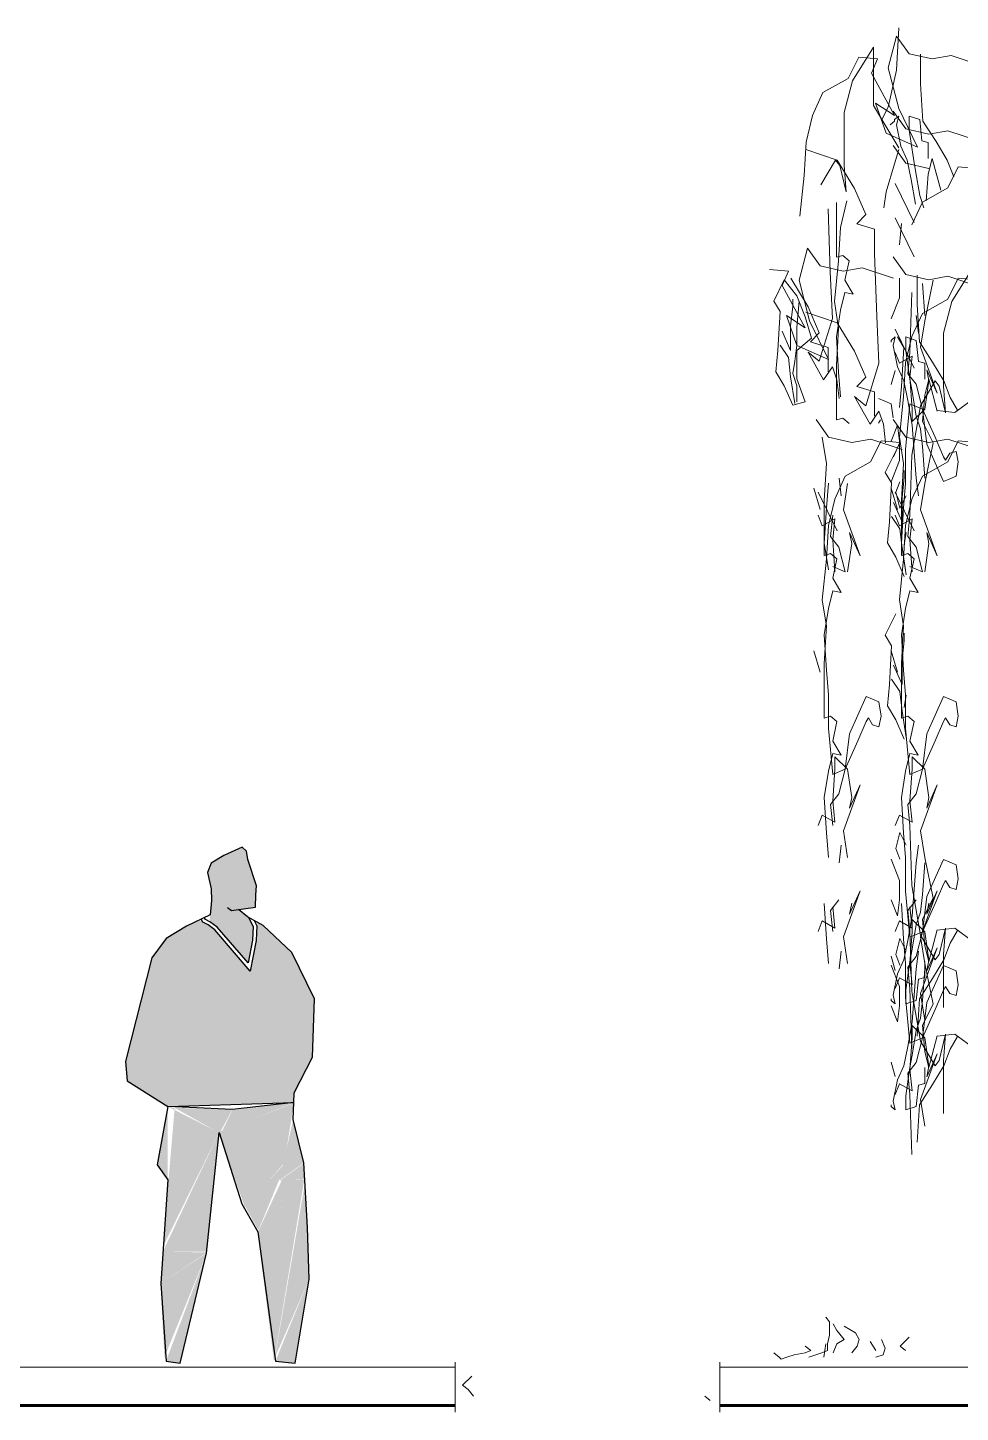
# Model space of a CAD drawing. Header units: millimetres. Extents: x -13324 to 13450, y -2140 to 8293.
# Drawn here: x -8669 to -8328, y 5584 to 6092 of the extents above; entities that cross this region are included whole.
import ezdxf

# ---------------------------------------------------------------- set-up
doc = ezdxf.new("R2010")
doc.units = ezdxf.units.MM
doc.header["$MEASUREMENT"] = 0
doc.layers.get('0').update_dxf_attribs({"lineweight": 5})
doc.layers.add('AS_3_6_018', color=92, linetype='Continuous', lineweight=9)
doc.layers.add('Widok', color=7, linetype='Continuous', lineweight=9)
doc.layers.add('PEOPLE', color=7, linetype='Continuous')
doc.layers.add('X3', color=73, linetype='Continuous')

# ---------------------------------------------------------------- blocks, each defined once
blk = doc.blocks.new('AZPES5')
for points in [[(0.79, 63.94), (1.33, 63.54), (4.66, 64), (4.7, 65.7), (4.82, 66.96), (3.6, 70.64), (3.4, 71.78), (2.8, 72.31), (0.28, 71.16), (-1.49, 70.09), (-1.98, 68.83), (-1.49, 66.53), (-1.47, 64.92), (-1.63, 62.95), (-4.92, 61.38), (-7.76, 59.67), (-9.73, 56.97), (-13.41, 42.59), (-13.14, 39.9), (-7.52, 36.32)], [(9.99, 36.86), (10.05, 38.24), (12.59, 43.18), (12.84, 51.26), (9.72, 57.7), (5.74, 61.44), (3.53, 62.65), (2.32, 63.69)], [(4.48, 62.13), (4.85, 61.42), (4.76, 59.38), (3.94, 55.13), (-0.98, 60.84), (-1.93, 61.54), (-2.63, 61.91), (-2.85, 62.26)], [(3.68, 62.57), (4.34, 61.31), (4.26, 59.44), (3.64, 56.25), (-0.64, 61.21), (-1.66, 61.96), (-2.28, 62.29), (-2.42, 62.53)], [(-7.52, 36.32), (-8.97, 28.2), (-7.52, 26.14), (-8.49, 11.75), (-7.76, 0.98), (-5.8, 0.68), (-2.12, 15.96), (-0.4, 32.7), (2.78, 22.82), (4.98, 18.94), (7.43, 0.98), (10.15, 0.68), (12.11, 12.34), (11.87, 19.53), (11.36, 28.5), (9.9, 34.51), (9.99, 36.86), (1.45, 35.91), (-7.52, 36.32)]]:
    blk.add_lwpolyline(points)
for points in [[(-0.1, 32.85), (8.67, 28.46), (9.99, 36.8)], [(9.99, 36.86), (1.44, 35.81), (0.01, 32.85)], [(-7.52, 36.32), (-8.97, 28.2), (-7.52, 26.14)], [(-0.4, 32.7), (-8.2, 16.83), (-7.52, 36.32), (-6.56, 36.13)], [(-6.56, 36.13), (1.45, 35.91), (-0.31, 32.62)], [(-8.2, 16.17), (-2.18, 16.17), (-0.4, 32.7), (-0.31, 32.62)], [(-0.58, 33.18), (8.81, 28.63), (3.18, 22.36)], [(9.9, 34.51), (7.98, 26.06), (11.36, 28.5)], [(5.06, 19.13), (9, 28.68), (3.19, 22.54)], [(11.35, 28.42), (8.03, 26.01), (11.5, 26.21)], [(7.25, 0.81), (4.95, 18.8), (8.35, 26.16)], [(7.25, 1.03), (8.35, 26.05), (11.42, 26.05), (11.42, 26.16)], [(7.36, 1.47), (11.52, 25.61), (12.11, 12.34)], [(-8.53, 11.79), (-2.07, 16.06), (-8.2, 16.17)], [(-2.12, 15.96), (-7.99, 1.48), (-8.53, 11.79)], [(-7.76, 0.98), (-5.8, 0.68), (-2.12, 15.96)], [(7.43, 0.98), (10.15, 0.68), (12.11, 12.34)]]:
    blk.add_solid(points)

msp = doc.modelspace()

# ---------------------------------------------------------------- hatches: boundary and pattern name
at = {"layer": 'X3'}
h = msp.add_hatch(color=2, dxfattribs=at)
h.dxf.hatch_style = 1
h.paths.add_polyline_path([(-8585.533, 5777.229), (-8588.758, 5786.954), (-8589.295, 5789.973), (-8590.857, 5791.361), (-8597.531, 5788.326), (-8602.185, 5785.492), (-8603.495, 5782.171), (-8602.185, 5776.093), (-8602.146, 5771.854), (-8602.777, 5764.15), (-8599.945, 5762.057), (-8588.656, 5748.965), (-8587.024, 5757.375), (-8586.811, 5762.317), (-8588.427, 5765.433), (-8592.112, 5768.578), (-8585.959, 5769.426), (-8585.85, 5773.9)])
h = msp.add_hatch(color=5, dxfattribs=at)
h.dxf.hatch_style = 1
h.paths.add_polyline_path([(-8587.873, 5746.019), (-8600.856, 5761.075), (-8603.354, 5762.922), (-8606.687, 5764.691), (-8611.25, 5762.516), (-8618.76, 5757.982), (-8623.942, 5750.873), (-8633.669, 5712.899), (-8632.959, 5705.789), (-8618.121, 5696.339), (-8571.877, 5697.787), (-8571.739, 5701.423), (-8565.014, 5714.459), (-8564.375, 5735.787), (-8572.594, 5752.804), (-8583.119, 5762.663), (-8585.409, 5763.926), (-8585.699, 5757.219)])

# ---------------------------------------------------------------- linework, layer by layer
at = {"layer": 'AS_3_6_018'}
for p, q in [((-8350.154, 6091.822), (-8350.925, 6076.282)), ((-8350.925, 6088.766), (-8354.008, 6077.111)), ((-8346.3, 6082.291), (-8350.925, 6088.766)), ((-8364.8, 6080.996), (-8368.654, 6073.226)), ((-8359.404, 6084.699), (-8367.112, 6072.397)), ((-8357.863, 6080.348), (-8364.8, 6080.996)), ((-8359.404, 6063.332), (-8359.404, 6084.699)), ((-8337.821, 6080.348), (-8346.3, 6082.291)), ((-8342.132, 6082.109), (-8342.132, 6071.212)), ((-8330.884, 6081.643), (-8337.821, 6080.348)), ((-8319.322, 6077.759), (-8330.884, 6081.643)), ((-8360.175, 6075.169), (-8357.863, 6080.348)), ((-8354.008, 6077.111), (-8350.154, 6062.219)), ((-8350.925, 6076.282), (-8354.008, 6062.685)), ((-8368.654, 6073.226), (-8377.904, 6068.046)), ((-8367.112, 6072.397), (-8370.196, 6060.742)), ((-8351.696, 6059.629), (-8360.175, 6075.169)), ((-8342.132, 6071.212), (-8341.322, 6057.591)), ((-8381.758, 6059.629), (-8377.904, 6068.046)), ((-8370.196, 6060.742), (-8370.196, 6041.318)), ((-8356.321, 6058.152), (-8359.404, 6063.332)), ((-8358.633, 6064.161), (-8351.696, 6059.629)), ((-8354.779, 6053.154), (-8358.633, 6064.161)), ((-8354.008, 6062.685), (-8356.321, 6058.152)), ((-8347.553, 6054.719), (-8352.178, 6061.194)), ((-8350.154, 6062.219), (-8343.217, 6047.974)), ((-8384.07, 6049.917), (-8381.758, 6059.629)), ((-8350.154, 6047.793), (-8356.321, 6058.152)), ((-8351.696, 6057.505), (-8353.238, 6056.21)), ((-8350.154, 6059.447), (-8351.696, 6058.152)), ((-8351.696, 6058.152), (-8351.696, 6057.505)), ((-8350.925, 6056.21), (-8350.154, 6059.447)), ((-8349.384, 6048.44), (-8350.925, 6056.21)), ((-8342.446, 6058.152), (-8346.3, 6059.447)), ((-8346.3, 6059.447), (-8346.3, 6054.268)), ((-8341.676, 6050.383), (-8342.446, 6058.152)), ((-8341.322, 6057.591), (-8336.457, 6050.1)), ((-8343.217, 6047.974), (-8354.779, 6053.154)), ((-8339.074, 6052.777), (-8347.553, 6054.719)), ((-8346.3, 6054.268), (-8344.759, 6043.908)), ((-8339.363, 6049.735), (-8341.676, 6050.383)), ((-8332.137, 6054.072), (-8339.074, 6052.777)), ((-8320.575, 6050.187), (-8332.137, 6054.072)), ((-8384.841, 6037.615), (-8384.07, 6049.917)), ((-8372.687, 6043.313), (-8384.249, 6047.198)), ((-8347.553, 6042.16), (-8352.178, 6048.635)), ((-8350.154, 6047.145), (-8351.696, 6041.965)), ((-8347.071, 6043.26), (-8349.384, 6048.44)), ((-8339.363, 6043.908), (-8339.363, 6049.735)), ((-8336.457, 6050.1), (-8332.403, 6043.289)), ((-8373.279, 6043.26), (-8378.674, 6034.196)), ((-8371.737, 6041.318), (-8373.279, 6043.26)), ((-8366.309, 6032.92), (-8372.687, 6043.313)), ((-8369.425, 6031.606), (-8371.737, 6041.318)), ((-8370.196, 6041.318), (-8369.425, 6031.606)), ((-8351.696, 6041.965), (-8354.779, 6031.606)), ((-8339.074, 6040.217), (-8347.553, 6042.16)), ((-8345.53, 6036.138), (-8347.071, 6043.26)), ((-8344.759, 6043.908), (-8343.988, 6039.375)), ((-8339.363, 6038.081), (-8337.821, 6043.908)), ((-8337.821, 6043.908), (-8334.738, 6032.253)), ((-8332.403, 6043.289), (-8329.971, 6037.16)), ((-8328.334, 6040.865), (-8332.188, 6033.095)), ((-8321.396, 6040.217), (-8328.334, 6040.865)), ((-8386.383, 6022.722), (-8384.841, 6037.615)), ((-8343.988, 6027.073), (-8345.53, 6036.138)), ((-8343.988, 6039.375), (-8342.446, 6030.311)), ((-8340.134, 6028.368), (-8339.363, 6038.081)), ((-8362.255, 6023.385), (-8366.309, 6032.92)), ((-8354.779, 6031.606), (-8355.55, 6025.778)), ((-8351.407, 6034.647), (-8344.47, 6020.403)), ((-8342.446, 6030.311), (-8340.905, 6025.778)), ((-8332.188, 6033.095), (-8341.437, 6027.915)), ((-8375.241, 6002.22), (-8376.052, 6025.376)), ((-8372.968, 6007.692), (-8372.968, 6027.764)), ((-8371.427, 6018.611), (-8369.114, 6028.323)), ((-8345.291, 6019.498), (-8341.437, 6027.915)), ((-8365.498, 6019.98), (-8362.255, 6023.385)), ((-8359.012, 6017.936), (-8365.498, 6019.98)), ((-8351.407, 6022.088), (-8344.47, 6007.843)), ((-8349.844, 6012.225), (-8349.073, 6019.994)), ((-8372.197, 6006.309), (-8371.427, 6018.611)), ((-8359.012, 6009.083), (-8359.012, 6017.936)), ((-8383.611, 6010.957), (-8386.694, 5999.302)), ((-8378.986, 6004.482), (-8383.611, 6010.957)), ((-8373.739, 5991.417), (-8372.197, 6006.309)), ((-8370.656, 6008.34), (-8372.968, 6007.692)), ((-8368.343, 6006.397), (-8370.656, 6008.34)), ((-8369.885, 5999.275), (-8368.343, 6006.397)), ((-8358.201, 5985.927), (-8359.012, 6009.083)), ((-8347.553, 6001.342), (-8352.178, 6007.817)), ((-8390.548, 6002.539), (-8397.485, 6003.187)), ((-8392.86, 5997.36), (-8390.548, 6002.539)), ((-8383.349, 5989.556), (-8389.727, 5999.95)), ((-8370.507, 6002.539), (-8378.986, 6004.482)), ((-8374.43, 5985.194), (-8375.241, 6002.22)), ((-8363.57, 6003.834), (-8370.507, 6002.539)), ((-8352.007, 5999.95), (-8363.57, 6003.834)), ((-8349.866, 5999.954), (-8349.866, 5992.832)), ((-8339.074, 5999.4), (-8347.553, 6001.342)), ((-8343.385, 6001.161), (-8343.385, 5990.264)), ((-8332.137, 6000.695), (-8339.074, 5999.4)), ((-8328.334, 6000.047), (-8332.188, 5992.277)), ((-8320.575, 5996.81), (-8332.137, 6000.695)), ((-8322.938, 6003.751), (-8330.646, 5991.448)), ((-8321.396, 5999.4), (-8328.334, 6000.047)), ((-8395.944, 5991.621), (-8392.09, 5999.39)), ((-8384.382, 5981.82), (-8392.86, 5997.36)), ((-8392.09, 5999.39), (-8387.465, 5993.563)), ((-8386.694, 5999.302), (-8382.84, 5984.41)), ((-8371.427, 5988.268), (-8369.885, 5994.742)), ((-8366.802, 5994.095), (-8369.885, 5999.275)), ((-8369.885, 5994.742), (-8366.802, 5994.095)), ((-8345.291, 5994.774), (-8346.062, 5972.76)), ((-8341.387, 5998.012), (-8340.616, 5986.357)), ((-8340.616, 5984.414), (-8337.533, 5999.307)), ((-8393.631, 5987.736), (-8395.944, 5991.621)), ((-8389.777, 5982.556), (-8389.006, 5989.678)), ((-8389.006, 5989.678), (-8389.006, 5992.268)), ((-8387.465, 5993.563), (-8384.382, 5985.793)), ((-8386.694, 5991.621), (-8387.465, 5981.908)), ((-8379.295, 5980.021), (-8383.349, 5989.556)), ((-8372.197, 5981.704), (-8373.739, 5991.417)), ((-8349.866, 5992.832), (-8352.949, 5985.062)), ((-8343.385, 5990.264), (-8342.574, 5976.643)), ((-8332.188, 5992.277), (-8341.437, 5987.098)), ((-8330.646, 5991.448), (-8333.729, 5979.794)), ((-8394.402, 5973.491), (-8393.631, 5987.736)), ((-8387.465, 5975.345), (-8391.319, 5986.352)), ((-8391.319, 5986.352), (-8384.382, 5981.82)), ((-8384.382, 5985.793), (-8382.069, 5978.024)), ((-8372.687, 5983.656), (-8384.249, 5987.541)), ((-8382.84, 5984.41), (-8375.903, 5970.165)), ((-8379.295, 5969.529), (-8374.43, 5985.194)), ((-8372.968, 5978.555), (-8371.427, 5988.268)), ((-8357.391, 5968.9), (-8358.201, 5985.927)), ((-8345.291, 5978.68), (-8341.437, 5987.098)), ((-8342.928, 5979.882), (-8343.699, 5986.357)), ((-8342.158, 5974.702), (-8340.616, 5984.414)), ((-8392.86, 5980.613), (-8389.777, 5973.491)), ((-8389.777, 5973.491), (-8389.777, 5982.556)), ((-8387.465, 5981.908), (-8387.465, 5975.434)), ((-8382.538, 5976.616), (-8379.295, 5980.021)), ((-8372.968, 5968.107), (-8372.197, 5981.704)), ((-8366.309, 5973.263), (-8372.687, 5983.656)), ((-8351.407, 5981.27), (-8344.47, 5967.026)), ((-8333.729, 5979.794), (-8333.729, 5960.369)), ((-8390.548, 5970.901), (-8393.631, 5975.434)), ((-8387.465, 5975.434), (-8388.236, 5969.606)), ((-8382.069, 5978.024), (-8387.465, 5973.491)), ((-8375.903, 5970.165), (-8387.465, 5975.345)), ((-8376.052, 5974.573), (-8382.538, 5976.616)), ((-8376.052, 5965.719), (-8376.052, 5974.573)), ((-8372.197, 5965.606), (-8372.968, 5978.555)), ((-8351.407, 5978.499), (-8352.949, 5977.204)), ((-8352.949, 5977.204), (-8352.949, 5976.556)), ((-8352.178, 5975.261), (-8351.407, 5978.499)), ((-8350.636, 5967.491), (-8352.178, 5975.261)), ((-8348.302, 5974.582), (-8350.615, 5978.467)), ((-8349.073, 5960.338), (-8348.302, 5974.582)), ((-8347.604, 5968.968), (-8345.291, 5978.68)), ((-8343.699, 5977.204), (-8347.553, 5978.499)), ((-8347.553, 5978.499), (-8347.553, 5973.319)), ((-8342.928, 5969.434), (-8343.699, 5977.204)), ((-8342.574, 5976.643), (-8337.71, 5969.151)), ((-8335.991, 5957.868), (-8342.158, 5974.702)), ((-8395.173, 5965.721), (-8394.402, 5973.491)), ((-8389.777, 5963.779), (-8390.548, 5970.901)), ((-8388.236, 5969.606), (-8389.006, 5965.074)), ((-8387.465, 5973.491), (-8387.465, 5963.131)), ((-8377.673, 5962.719), (-8383.349, 5972.935)), ((-8383.349, 5972.935), (-8379.295, 5969.529)), ((-8362.255, 5963.728), (-8366.309, 5973.263)), ((-8351.407, 5972.76), (-8349.866, 5968.875)), ((-8349.866, 5968.875), (-8345.241, 5971.465)), ((-8347.553, 5973.319), (-8346.012, 5962.959)), ((-8346.062, 5972.76), (-8346.833, 5964.99)), ((-8345.241, 5971.465), (-8346.012, 5963.695)), ((-8340.616, 5968.786), (-8342.928, 5969.434)), ((-8337.71, 5969.151), (-8333.656, 5962.34)), ((-8392.09, 5960.541), (-8395.173, 5965.721)), ((-8389.006, 5965.074), (-8387.465, 5960.541)), ((-8374.43, 5967.486), (-8377.673, 5962.719)), ((-8372.809, 5962.719), (-8374.43, 5967.486)), ((-8372.968, 5948.035), (-8372.968, 5968.107)), ((-8371.427, 5956.541), (-8372.197, 5965.606)), ((-8362.255, 5953.236), (-8357.391, 5968.9)), ((-8351.407, 5966.197), (-8352.949, 5961.017)), ((-8348.324, 5962.312), (-8350.636, 5967.491)), ((-8348.375, 5956.666), (-8347.604, 5968.968)), ((-8346.833, 5964.99), (-8343.75, 5961.105)), ((-8340.616, 5962.959), (-8340.616, 5968.786)), ((-8339.888, 5966.386), (-8335.991, 5957.868)), ((-8339.074, 5962.4), (-8339.888, 5966.386)), ((-8389.006, 5953.419), (-8392.09, 5960.541)), ((-8388.236, 5954.067), (-8389.777, 5963.779)), ((-8387.465, 5963.131), (-8384.382, 5954.714)), ((-8387.465, 5960.541), (-8387.465, 5954.714)), ((-8371.998, 5955.908), (-8372.809, 5962.719)), ((-8365.498, 5960.323), (-8362.255, 5963.728)), ((-8359.012, 5958.28), (-8365.498, 5960.323)), ((-8349.844, 5952.568), (-8349.073, 5960.338)), ((-8346.782, 5955.189), (-8348.324, 5962.312)), ((-8346.012, 5963.695), (-8345.241, 5952.04)), ((-8346.012, 5962.959), (-8345.241, 5958.427)), ((-8343.75, 5961.105), (-8341.437, 5952.04)), ((-8336.813, 5962.312), (-8342.208, 5953.247)), ((-8340.616, 5957.132), (-8339.074, 5962.959)), ((-8340.616, 5952.04), (-8339.074, 5962.4)), ((-8339.074, 5962.959), (-8335.991, 5951.304)), ((-8335.271, 5960.369), (-8336.813, 5962.312)), ((-8332.958, 5950.657), (-8335.271, 5960.369)), ((-8333.729, 5960.369), (-8332.958, 5950.657)), ((-8333.656, 5962.34), (-8331.223, 5956.211)), ((-8329.602, 5950.762), (-8316.629, 5960.297)), ((-8384.382, 5954.714), (-8388.996, 5953.43)), ((-8360.634, 5946.425), (-8366.309, 5956.641)), ((-8366.309, 5956.641), (-8362.255, 5953.236)), ((-8359.012, 5949.426), (-8359.012, 5958.28)), ((-8352.927, 5953.951), (-8357.552, 5955.894)), ((-8352.156, 5948.771), (-8352.927, 5953.951)), ((-8349.916, 5941.774), (-8348.375, 5956.666)), ((-8346.062, 5953.983), (-8347.604, 5937.148)), ((-8345.241, 5946.125), (-8346.782, 5955.189)), ((-8341.437, 5952.04), (-8346.062, 5953.983)), ((-8345.241, 5958.427), (-8343.699, 5949.362)), ((-8341.387, 5947.42), (-8340.616, 5957.132)), ((-8331.223, 5956.211), (-8328.561, 5951.569)), ((-8357.391, 5951.193), (-8360.634, 5946.425)), ((-8355.769, 5946.425), (-8357.391, 5951.193)), ((-8342.208, 5953.247), (-8345.291, 5935.117)), ((-8345.241, 5952.04), (-8345.241, 5947.508)), ((-8345.241, 5947.508), (-8340.616, 5952.04)), ((-8343.699, 5949.362), (-8342.158, 5944.83)), ((-8339.896, 5939.091), (-8341.437, 5952.04)), ((-8341.437, 5952.04), (-8336.813, 5941.681)), ((-8336.088, 5951.444), (-8329.602, 5950.762)), ((-8375.843, 5941.685), (-8380.467, 5948.16)), ((-8370.656, 5948.683), (-8372.968, 5948.035)), ((-8368.343, 5946.74), (-8370.656, 5948.683)), ((-8357.552, 5946.829), (-8356.781, 5948.124)), ((-8354.958, 5939.615), (-8355.769, 5946.425)), ((-8352.949, 5940.297), (-8350.636, 5946.125)), ((-8347.553, 5941.685), (-8352.178, 5948.16)), ((-8350.636, 5946.125), (-8349.866, 5940.297)), ((-8343.699, 5926.7), (-8345.241, 5946.125)), ((-8342.158, 5944.83), (-8341.387, 5938.355)), ((-8337.533, 5939.65), (-8341.387, 5947.42)), ((-8376.664, 5932.061), (-8378.206, 5941.774)), ((-8367.364, 5939.743), (-8375.843, 5941.685)), ((-8360.426, 5941.038), (-8367.364, 5939.743)), ((-8356.623, 5940.39), (-8360.477, 5932.621)), ((-8348.864, 5937.153), (-8360.426, 5941.038)), ((-8349.686, 5939.743), (-8356.623, 5940.39)), ((-8351.998, 5934.563), (-8349.686, 5939.743)), ((-8348.375, 5932.061), (-8349.916, 5941.774)), ((-8349.866, 5940.297), (-8349.866, 5933.175)), ((-8339.074, 5939.743), (-8347.553, 5941.685)), ((-8340.616, 5924.758), (-8337.533, 5939.65)), ((-8333.729, 5925.494), (-8339.896, 5939.091)), ((-8332.137, 5941.038), (-8339.074, 5939.743)), ((-8336.813, 5941.681), (-8333.729, 5934.558)), ((-8328.334, 5940.39), (-8332.188, 5932.621)), ((-8320.575, 5937.153), (-8332.137, 5941.038)), ((-8321.396, 5939.743), (-8328.334, 5940.39)), ((-8355.081, 5928.824), (-8351.227, 5936.594)), ((-8347.604, 5937.148), (-8347.604, 5924.846)), ((-8345.291, 5935.117), (-8346.062, 5913.103)), ((-8341.387, 5938.355), (-8340.616, 5926.7)), ((-8333.729, 5934.558), (-8332.958, 5933.263)), ((-8332.958, 5933.263), (-8331.417, 5935.853)), ((-8331.417, 5935.853), (-8329.104, 5936.501)), ((-8329.104, 5936.501), (-8328.334, 5932.616)), ((-8377.435, 5918.464), (-8376.664, 5932.061)), ((-8360.477, 5932.621), (-8369.727, 5927.441)), ((-8352.769, 5924.939), (-8355.081, 5928.824)), ((-8349.866, 5933.175), (-8352.949, 5925.405)), ((-8349.146, 5918.464), (-8348.375, 5932.061)), ((-8348.144, 5926.882), (-8348.144, 5929.471)), ((-8332.188, 5932.621), (-8341.437, 5927.441)), ((-8328.334, 5932.616), (-8329.104, 5927.436)), ((-8375.893, 5924.846), (-8376.664, 5915.781)), ((-8373.581, 5919.023), (-8369.727, 5927.441)), ((-8371.218, 5920.225), (-8371.989, 5926.7)), ((-8370.447, 5915.045), (-8368.905, 5924.758)), ((-8353.54, 5910.694), (-8352.769, 5924.939)), ((-8349.686, 5925.405), (-8351.227, 5921.52)), ((-8348.915, 5919.759), (-8348.144, 5926.882)), ((-8347.604, 5924.846), (-8348.375, 5915.781)), ((-8345.291, 5919.023), (-8341.437, 5927.441)), ((-8342.928, 5920.225), (-8343.699, 5926.7)), ((-8342.158, 5915.045), (-8340.616, 5924.758)), ((-8329.104, 5927.436), (-8333.729, 5925.494)), ((-8381.238, 5922.997), (-8378.926, 5915.227)), ((-8379.697, 5921.613), (-8372.759, 5907.369)), ((-8377.435, 5898.392), (-8377.435, 5918.464)), ((-8375.893, 5909.311), (-8373.581, 5919.023)), ((-8352.949, 5922.997), (-8350.636, 5915.227)), ((-8351.407, 5921.613), (-8344.47, 5907.369)), ((-8351.227, 5921.52), (-8349.686, 5915.693)), ((-8349.686, 5915.693), (-8347.373, 5920.225)), ((-8349.146, 5898.392), (-8349.146, 5918.464)), ((-8348.915, 5910.694), (-8348.915, 5919.759)), ((-8347.604, 5909.311), (-8345.291, 5919.023)), ((-8376.664, 5915.781), (-8377.435, 5902.832)), ((-8364.28, 5898.211), (-8370.447, 5915.045)), ((-8351.998, 5917.817), (-8348.915, 5910.694)), ((-8348.375, 5915.781), (-8349.146, 5902.832)), ((-8335.991, 5898.211), (-8342.158, 5915.045)), ((-8379.697, 5913.103), (-8378.155, 5909.218)), ((-8378.155, 5909.218), (-8373.53, 5911.808)), ((-8376.664, 5897.009), (-8375.893, 5909.311)), ((-8374.352, 5913.103), (-8375.122, 5905.333)), ((-8373.53, 5911.808), (-8374.301, 5904.038)), ((-8354.311, 5902.925), (-8353.54, 5910.694)), ((-8349.686, 5908.105), (-8352.769, 5912.637)), ((-8351.407, 5913.103), (-8349.866, 5909.218)), ((-8349.866, 5909.218), (-8345.241, 5911.808)), ((-8348.915, 5900.982), (-8349.686, 5908.105)), ((-8348.375, 5897.009), (-8347.604, 5909.311)), ((-8346.062, 5913.103), (-8346.833, 5905.333)), ((-8345.241, 5911.808), (-8346.012, 5904.038)), ((-8375.122, 5905.333), (-8372.039, 5901.448)), ((-8374.301, 5904.038), (-8373.53, 5892.383)), ((-8368.177, 5906.729), (-8364.28, 5898.211)), ((-8367.364, 5902.743), (-8368.177, 5906.729)), ((-8347.373, 5906.81), (-8348.144, 5902.277)), ((-8346.833, 5905.333), (-8343.75, 5901.448)), ((-8346.012, 5904.038), (-8345.241, 5892.383)), ((-8339.888, 5906.729), (-8335.991, 5898.211)), ((-8339.074, 5902.743), (-8339.888, 5906.729)), ((-8377.435, 5902.832), (-8375.893, 5893.119)), ((-8375.122, 5899.04), (-8377.435, 5898.392)), ((-8372.81, 5897.097), (-8375.122, 5899.04)), ((-8372.039, 5901.448), (-8369.727, 5892.383)), ((-8368.905, 5892.383), (-8367.364, 5902.743)), ((-8351.227, 5897.745), (-8354.311, 5902.925)), ((-8349.146, 5902.832), (-8347.604, 5893.119)), ((-8346.833, 5899.04), (-8349.146, 5898.392)), ((-8347.373, 5891.27), (-8348.915, 5900.982)), ((-8344.521, 5897.097), (-8346.833, 5899.04)), ((-8343.75, 5901.448), (-8341.437, 5892.383)), ((-8340.616, 5892.383), (-8339.074, 5902.743)), ((-8378.206, 5882.117), (-8376.664, 5897.009)), ((-8374.352, 5889.975), (-8372.81, 5897.097)), ((-8369.727, 5892.383), (-8374.352, 5894.326)), ((-8348.144, 5890.623), (-8351.227, 5897.745)), ((-8349.916, 5882.117), (-8348.375, 5897.009)), ((-8346.062, 5889.975), (-8344.521, 5897.097)), ((-8341.437, 5892.383), (-8346.062, 5894.326)), ((-8371.268, 5884.795), (-8374.352, 5889.975)), ((-8342.979, 5884.795), (-8346.062, 5889.975)), ((-8375.893, 5878.968), (-8374.352, 5885.443)), ((-8374.352, 5885.443), (-8371.268, 5884.795)), ((-8347.604, 5878.968), (-8346.062, 5885.443)), ((-8346.062, 5885.443), (-8342.979, 5884.795)), ((-8376.664, 5872.405), (-8378.206, 5882.117)), ((-8377.435, 5869.256), (-8375.893, 5878.968)), ((-8348.375, 5872.405), (-8349.916, 5882.117)), ((-8349.146, 5869.256), (-8347.604, 5878.968)), ((-8355.081, 5869.167), (-8351.227, 5876.937)), ((-8377.435, 5858.807), (-8376.664, 5872.405)), ((-8376.664, 5856.306), (-8377.435, 5869.256)), ((-8352.769, 5865.282), (-8355.081, 5869.167)), ((-8349.146, 5858.807), (-8348.375, 5872.405)), ((-8348.375, 5856.306), (-8349.146, 5869.256)), ((-8348.144, 5867.225), (-8348.144, 5869.815)), ((-8381.238, 5863.34), (-8378.926, 5855.57)), ((-8353.54, 5851.038), (-8352.769, 5865.282)), ((-8352.949, 5863.34), (-8350.636, 5855.57)), ((-8348.915, 5860.102), (-8348.144, 5867.225)), ((-8377.435, 5838.735), (-8377.435, 5858.807)), ((-8351.998, 5858.16), (-8348.915, 5851.038)), ((-8349.146, 5838.735), (-8349.146, 5858.807)), ((-8348.915, 5851.038), (-8348.915, 5860.102)), ((-8375.893, 5847.241), (-8376.664, 5856.306)), ((-8349.686, 5848.448), (-8352.769, 5852.98)), ((-8347.604, 5847.241), (-8348.375, 5856.306)), ((-8375.893, 5834.939), (-8375.893, 5847.241)), ((-8354.311, 5843.268), (-8353.54, 5851.038)), ((-8348.915, 5841.325), (-8349.686, 5848.448)), ((-8347.604, 5834.939), (-8347.604, 5847.241)), ((-8362.019, 5846.594), (-8368.185, 5832.997)), ((-8357.394, 5844.651), (-8362.019, 5846.594)), ((-8356.623, 5839.471), (-8357.394, 5844.651)), ((-8351.227, 5838.088), (-8354.311, 5843.268)), ((-8347.373, 5847.153), (-8348.144, 5842.62)), ((-8333.729, 5846.594), (-8339.896, 5832.997)), ((-8329.104, 5844.651), (-8333.729, 5846.594)), ((-8328.334, 5839.471), (-8329.104, 5844.651)), ((-8375.122, 5839.383), (-8377.435, 5838.735)), ((-8372.81, 5837.441), (-8375.122, 5839.383)), ((-8374.352, 5830.318), (-8372.81, 5837.441)), ((-8365.102, 5830.407), (-8362.019, 5837.529)), ((-8362.019, 5837.529), (-8361.248, 5838.824)), ((-8361.248, 5838.824), (-8359.706, 5836.234)), ((-8357.394, 5835.586), (-8356.623, 5839.471)), ((-8348.144, 5830.966), (-8351.227, 5838.088)), ((-8346.833, 5839.383), (-8349.146, 5838.735)), ((-8347.373, 5831.613), (-8348.915, 5841.325)), ((-8344.521, 5837.441), (-8346.833, 5839.383)), ((-8346.062, 5830.318), (-8344.521, 5837.441)), ((-8336.813, 5830.407), (-8333.729, 5837.529)), ((-8333.729, 5837.529), (-8332.958, 5838.824)), ((-8332.958, 5838.824), (-8331.417, 5836.234)), ((-8329.104, 5835.586), (-8328.334, 5839.471)), ((-8374.352, 5818.105), (-8375.893, 5834.939)), ((-8368.185, 5832.997), (-8369.727, 5820.047)), ((-8359.706, 5836.234), (-8357.394, 5835.586)), ((-8346.062, 5818.105), (-8347.604, 5834.939)), ((-8339.896, 5832.997), (-8341.437, 5820.047)), ((-8331.417, 5836.234), (-8329.104, 5835.586)), ((-8371.268, 5825.138), (-8374.352, 5830.318)), ((-8369.727, 5820.047), (-8365.102, 5830.407)), ((-8342.979, 5825.138), (-8346.062, 5830.318)), ((-8341.437, 5820.047), (-8336.813, 5830.407)), ((-8375.893, 5819.311), (-8374.352, 5825.786)), ((-8374.352, 5825.786), (-8371.268, 5825.138)), ((-8373.53, 5820.047), (-8373.53, 5824.579)), ((-8373.53, 5824.579), (-8368.905, 5820.047)), ((-8347.604, 5819.311), (-8346.062, 5825.786)), ((-8346.062, 5825.786), (-8342.979, 5825.138)), ((-8345.241, 5820.047), (-8345.241, 5824.579)), ((-8345.241, 5824.579), (-8340.616, 5820.047)), ((-8377.435, 5809.599), (-8375.893, 5819.311)), ((-8369.727, 5820.047), (-8374.352, 5818.105)), ((-8374.301, 5808.392), (-8373.53, 5820.047)), ((-8372.039, 5810.982), (-8369.727, 5820.047)), ((-8368.905, 5820.047), (-8367.364, 5809.687)), ((-8349.146, 5809.599), (-8347.604, 5819.311)), ((-8341.437, 5820.047), (-8346.062, 5818.105)), ((-8346.012, 5808.392), (-8345.241, 5820.047)), ((-8343.75, 5810.982), (-8341.437, 5820.047)), ((-8340.616, 5820.047), (-8339.074, 5809.687)), ((-8364.28, 5814.22), (-8370.447, 5797.385)), ((-8368.177, 5805.701), (-8364.28, 5814.22)), ((-8335.991, 5814.22), (-8342.158, 5797.385)), ((-8339.888, 5805.701), (-8335.991, 5814.22)), ((-8376.664, 5796.649), (-8377.435, 5809.599)), ((-8375.122, 5807.097), (-8372.039, 5810.982)), ((-8374.352, 5799.327), (-8375.122, 5807.097)), ((-8373.53, 5800.622), (-8374.301, 5808.392)), ((-8367.364, 5809.687), (-8368.177, 5805.701)), ((-8348.375, 5796.649), (-8349.146, 5809.599)), ((-8346.833, 5807.097), (-8343.75, 5810.982)), ((-8346.062, 5799.327), (-8346.833, 5807.097)), ((-8345.241, 5800.622), (-8346.012, 5808.392)), ((-8339.074, 5809.687), (-8339.888, 5805.701)), ((-8379.697, 5799.327), (-8378.155, 5803.212)), ((-8378.155, 5803.212), (-8373.53, 5800.622)), ((-8351.407, 5799.327), (-8349.866, 5803.212)), ((-8349.866, 5803.212), (-8345.241, 5800.622)), ((-8375.893, 5787.584), (-8376.664, 5796.649)), ((-8370.447, 5797.385), (-8368.905, 5787.673)), ((-8351.227, 5790.91), (-8349.686, 5796.738)), ((-8349.686, 5796.738), (-8347.373, 5792.205)), ((-8347.604, 5787.584), (-8348.375, 5796.649)), ((-8345.291, 5777.313), (-8346.062, 5799.327)), ((-8342.158, 5797.385), (-8340.616, 5787.673)), ((-8371.218, 5792.205), (-8371.989, 5785.73)), ((-8342.928, 5792.205), (-8343.699, 5785.73)), ((-8349.866, 5779.256), (-8352.949, 5787.025)), ((-8349.686, 5787.025), (-8351.227, 5790.91)), ((-8347.604, 5775.282), (-8347.604, 5787.584)), ((-8340.616, 5787.673), (-8337.533, 5772.781)), ((-8333.729, 5786.937), (-8339.896, 5773.34)), ((-8329.104, 5784.994), (-8333.729, 5786.937)), ((-8343.699, 5785.73), (-8345.241, 5766.306)), ((-8341.387, 5774.076), (-8340.616, 5785.73)), ((-8328.334, 5779.815), (-8329.104, 5784.994)), ((-8349.866, 5772.133), (-8349.866, 5779.256)), ((-8342.208, 5759.184), (-8345.291, 5777.313)), ((-8336.813, 5770.75), (-8333.729, 5777.872)), ((-8333.729, 5777.872), (-8332.958, 5779.167)), ((-8332.958, 5779.167), (-8331.417, 5776.577)), ((-8331.417, 5776.577), (-8329.104, 5775.93)), ((-8329.104, 5775.93), (-8328.334, 5779.815)), ((-8375.122, 5768.242), (-8372.039, 5772.127)), ((-8364.28, 5775.364), (-8370.447, 5758.53)), ((-8368.177, 5766.846), (-8364.28, 5775.364)), ((-8352.949, 5772.133), (-8350.636, 5766.306)), ((-8350.636, 5766.306), (-8349.866, 5772.133)), ((-8346.062, 5758.448), (-8347.604, 5775.282)), ((-8346.833, 5768.242), (-8343.75, 5772.127)), ((-8335.991, 5775.364), (-8342.158, 5758.53)), ((-8342.158, 5767.601), (-8341.387, 5774.076)), ((-8339.896, 5773.34), (-8341.437, 5760.39)), ((-8337.533, 5772.781), (-8341.387, 5765.011)), ((-8339.888, 5766.846), (-8335.991, 5775.364)), ((-8376.664, 5757.794), (-8377.435, 5770.743)), ((-8374.352, 5760.472), (-8375.122, 5768.242)), ((-8373.53, 5761.767), (-8374.301, 5769.537)), ((-8367.364, 5770.832), (-8368.177, 5766.846)), ((-8348.375, 5757.794), (-8349.146, 5770.743)), ((-8346.062, 5760.472), (-8346.833, 5768.242)), ((-8345.241, 5766.306), (-8346.782, 5757.241)), ((-8345.241, 5761.767), (-8346.012, 5769.537)), ((-8343.699, 5763.068), (-8342.158, 5767.601)), ((-8341.437, 5760.39), (-8336.813, 5770.75)), ((-8339.074, 5770.832), (-8339.888, 5766.846)), ((-8379.697, 5760.472), (-8378.155, 5764.357)), ((-8378.155, 5764.357), (-8373.53, 5761.767)), ((-8351.407, 5760.472), (-8349.866, 5764.357)), ((-8349.866, 5764.357), (-8345.241, 5761.767)), ((-8345.241, 5760.39), (-8345.241, 5764.922)), ((-8345.241, 5764.922), (-8340.616, 5760.39)), ((-8345.241, 5754.004), (-8343.699, 5763.068)), ((-8341.387, 5765.011), (-8340.616, 5755.299)), ((-8339.074, 5749.471), (-8335.991, 5761.126)), ((-8336.088, 5760.987), (-8329.602, 5761.668)), ((-8332.958, 5761.774), (-8335.271, 5752.061)), ((-8333.729, 5752.061), (-8332.958, 5761.774)), ((-8329.602, 5761.668), (-8316.629, 5752.133)), ((-8375.893, 5748.729), (-8376.664, 5757.794)), ((-8370.447, 5758.53), (-8368.905, 5748.817)), ((-8351.227, 5752.055), (-8349.686, 5757.882)), ((-8349.686, 5757.882), (-8347.373, 5753.35)), ((-8347.604, 5748.729), (-8348.375, 5757.794)), ((-8346.782, 5757.241), (-8348.324, 5750.119)), ((-8345.291, 5738.458), (-8346.062, 5760.472)), ((-8341.437, 5760.39), (-8346.062, 5758.448)), ((-8346.012, 5748.735), (-8345.241, 5760.39)), ((-8343.75, 5751.325), (-8341.437, 5760.39)), ((-8336.813, 5750.119), (-8342.208, 5759.184)), ((-8342.158, 5758.53), (-8340.616, 5748.817)), ((-8340.616, 5760.39), (-8339.074, 5750.03)), ((-8333.656, 5750.09), (-8331.223, 5756.22)), ((-8331.223, 5756.22), (-8328.561, 5760.861)), ((-8371.218, 5753.35), (-8371.989, 5746.875)), ((-8351.407, 5746.234), (-8352.949, 5751.414)), ((-8349.686, 5748.17), (-8351.227, 5752.055)), ((-8346.833, 5747.44), (-8343.75, 5751.325)), ((-8346.012, 5749.471), (-8345.241, 5754.004)), ((-8342.928, 5753.35), (-8343.699, 5746.875)), ((-8335.991, 5754.563), (-8342.158, 5737.728)), ((-8340.616, 5755.299), (-8339.074, 5749.471)), ((-8339.888, 5746.044), (-8335.991, 5754.563)), ((-8335.271, 5752.061), (-8336.813, 5750.119)), ((-8333.729, 5732.637), (-8333.729, 5752.061)), ((-8349.866, 5740.4), (-8352.949, 5748.17)), ((-8348.324, 5750.119), (-8350.636, 5744.939)), ((-8347.604, 5736.427), (-8347.604, 5748.729)), ((-8347.553, 5739.112), (-8346.012, 5749.471)), ((-8346.062, 5739.671), (-8346.833, 5747.44)), ((-8345.241, 5740.966), (-8346.012, 5748.735)), ((-8343.699, 5746.875), (-8345.241, 5727.45)), ((-8341.387, 5735.22), (-8340.616, 5746.875)), ((-8340.616, 5749.471), (-8340.616, 5743.644)), ((-8340.616, 5748.817), (-8337.533, 5733.925)), ((-8333.729, 5748.081), (-8339.896, 5734.484)), ((-8339.074, 5750.03), (-8339.888, 5746.044)), ((-8337.71, 5743.279), (-8333.656, 5750.09)), ((-8329.104, 5746.139), (-8333.729, 5748.081)), ((-8328.334, 5740.959), (-8329.104, 5746.139)), ((-8350.636, 5744.939), (-8352.178, 5737.169)), ((-8351.407, 5739.671), (-8349.866, 5743.556)), ((-8349.866, 5743.556), (-8345.241, 5740.966)), ((-8342.928, 5742.996), (-8343.699, 5735.227)), ((-8340.616, 5743.644), (-8342.928, 5742.996)), ((-8342.574, 5735.788), (-8337.71, 5743.279)), ((-8329.104, 5737.074), (-8328.334, 5740.959)), ((-8352.949, 5735.227), (-8352.949, 5735.874)), ((-8352.178, 5737.169), (-8351.407, 5733.932)), ((-8349.866, 5733.278), (-8349.866, 5740.4)), ((-8346.062, 5719.592), (-8347.604, 5736.427)), ((-8347.553, 5733.932), (-8347.553, 5739.112)), ((-8345.291, 5717.656), (-8346.062, 5739.671)), ((-8342.208, 5720.328), (-8345.291, 5738.458)), ((-8343.385, 5722.167), (-8342.574, 5735.788)), ((-8342.158, 5737.728), (-8340.616, 5728.016)), ((-8336.813, 5731.894), (-8333.729, 5739.017)), ((-8333.729, 5739.017), (-8332.958, 5740.312)), ((-8332.958, 5740.312), (-8331.417, 5737.722)), ((-8331.417, 5737.722), (-8329.104, 5737.074)), ((-8351.407, 5733.932), (-8352.949, 5735.227)), ((-8352.949, 5733.278), (-8350.636, 5727.45)), ((-8350.636, 5727.45), (-8349.866, 5733.278)), ((-8343.699, 5735.227), (-8347.553, 5733.932)), ((-8342.158, 5728.745), (-8341.387, 5735.22)), ((-8339.896, 5734.484), (-8341.437, 5721.535)), ((-8341.437, 5721.535), (-8336.813, 5731.894)), ((-8337.533, 5733.925), (-8341.387, 5726.155)), ((-8345.241, 5727.45), (-8346.782, 5718.386)), ((-8345.241, 5721.535), (-8345.241, 5726.067)), ((-8345.241, 5726.067), (-8340.616, 5721.535)), ((-8343.699, 5724.213), (-8342.158, 5728.745)), ((-8341.387, 5726.155), (-8340.616, 5716.443)), ((-8341.437, 5721.535), (-8346.062, 5719.592)), ((-8346.012, 5709.88), (-8345.241, 5721.535)), ((-8345.241, 5715.148), (-8343.699, 5724.213)), ((-8343.75, 5712.47), (-8341.437, 5721.535)), ((-8336.813, 5711.263), (-8342.208, 5720.328)), ((-8340.616, 5721.535), (-8339.074, 5711.175)), ((-8339.074, 5710.616), (-8335.991, 5722.271)), ((-8336.088, 5722.131), (-8329.602, 5722.813)), ((-8332.958, 5722.918), (-8335.271, 5713.206)), ((-8333.729, 5713.206), (-8332.958, 5722.918)), ((-8331.223, 5717.364), (-8328.561, 5722.006)), ((-8329.602, 5722.813), (-8316.629, 5713.278)), ((-8346.782, 5718.386), (-8348.324, 5711.263)), ((-8335.991, 5715.707), (-8342.158, 5698.873)), ((-8340.616, 5716.443), (-8339.074, 5710.616)), ((-8339.888, 5707.189), (-8335.991, 5715.707)), ((-8333.656, 5711.235), (-8331.223, 5717.364)), ((-8351.407, 5707.378), (-8352.949, 5712.558)), ((-8348.324, 5711.263), (-8350.636, 5706.084)), ((-8347.553, 5700.256), (-8346.012, 5710.616)), ((-8346.833, 5708.585), (-8343.75, 5712.47)), ((-8346.012, 5710.616), (-8345.241, 5715.148)), ((-8340.616, 5710.616), (-8340.616, 5704.789)), ((-8339.074, 5711.175), (-8339.888, 5707.189)), ((-8337.71, 5704.424), (-8333.656, 5711.235)), ((-8335.271, 5713.206), (-8336.813, 5711.263)), ((-8333.729, 5693.781), (-8333.729, 5713.206)), ((-8350.636, 5706.084), (-8352.178, 5698.314)), ((-8346.062, 5700.815), (-8346.833, 5708.585)), ((-8345.241, 5702.11), (-8346.012, 5709.88)), ((-8351.407, 5700.815), (-8349.866, 5704.7)), ((-8349.866, 5704.7), (-8345.241, 5702.11)), ((-8347.553, 5695.076), (-8347.553, 5700.256)), ((-8345.291, 5678.801), (-8346.062, 5700.815)), ((-8342.928, 5704.141), (-8343.699, 5696.371)), ((-8340.616, 5704.789), (-8342.928, 5704.141)), ((-8342.574, 5696.932), (-8337.71, 5704.424)), ((-8352.949, 5696.371), (-8352.949, 5697.019)), ((-8351.407, 5695.076), (-8352.949, 5696.371)), ((-8352.178, 5698.314), (-8351.407, 5695.076)), ((-8343.699, 5696.371), (-8347.553, 5695.076)), ((-8343.385, 5683.311), (-8342.574, 5696.932)), ((-8342.158, 5698.873), (-8340.616, 5689.161)), ((-8375.547, 5617.458), (-8376.909, 5619.079)), ((-8375.547, 5612.593), (-8375.547, 5617.458)), ((-8372.823, 5614.214), (-8374.185, 5616.647)), ((-8370.099, 5610.971), (-8372.823, 5614.214)), ((-8370.099, 5615.836), (-8366.012, 5613.404)), ((-8376.909, 5609.35), (-8377.59, 5604.485)), ((-8376.228, 5609.35), (-8375.547, 5612.593)), ((-8376.228, 5606.917), (-8376.228, 5609.35)), ((-8374.185, 5606.107), (-8372.823, 5609.35)), ((-8372.823, 5609.35), (-8370.099, 5610.971)), ((-8366.012, 5613.404), (-8364.65, 5610.971)), ((-8364.65, 5610.971), (-8365.331, 5608.539)), ((-8358.521, 5606.917), (-8360.564, 5610.161)), ((-8355.115, 5607.728), (-8356.478, 5610.971)), ((-8346.262, 5611.782), (-8349.667, 5608.539)), ((-8395.979, 5606.107), (-8393.936, 5604.485)), ((-8393.936, 5604.485), (-8393.255, 5603.674)), ((-8393.255, 5603.674), (-8391.211, 5604.485)), ((-8391.211, 5604.485), (-8388.487, 5605.296)), ((-8388.487, 5605.296), (-8384.401, 5606.107)), ((-8382.358, 5606.917), (-8384.401, 5608.539)), ((-8384.401, 5606.107), (-8382.358, 5606.917)), ((-8383.039, 5604.485), (-8378.271, 5606.107)), ((-8378.271, 5606.107), (-8376.228, 5606.917)), ((-8365.331, 5608.539), (-8367.374, 5606.107)), ((-8358.521, 5604.485), (-8355.797, 5605.296)), ((-8355.797, 5605.296), (-8355.115, 5607.728)), ((-8349.667, 5608.539), (-8347.624, 5606.917)), ((-8506.677, 5597.445), (-8510.082, 5594.202)), ((-8510.082, 5594.202), (-8508.039, 5592.58)), ((-8508.039, 5592.58), (-8505.996, 5590.148)), ((-8421.269, 5590.148), (-8419.226, 5588.526))]:
    msp.add_line(p, q, dxfattribs=at)
at = {"layer": 'Widok'}
for p, q in [((-12627.384, 5600.749), (-8512.764, 5600.749)), ((-8512.764, 5602.62), (-8512.764, 5584.254)), ((-8415.733, 5602.62), (-8415.733, 5584.254)), ((-4301.113, 5600.749), (-8415.733, 5600.749))]:
    msp.add_line(p, q, dxfattribs=at)
at = {"layer": 'Widok', "lineweight": 60}
for p, q in [((-12627.384, 5586.749), (-8512.764, 5586.749)), ((-4301.113, 5586.749), (-8415.733, 5586.749))]:
    msp.add_line(p, q, dxfattribs=at)
at = {"layer": 'X3', "color": 5}
msp.add_line((-8618.121, 5696.339), (-8571.877, 5697.787), dxfattribs=at)

# ---------------------------------------------------------------- block references
at = {"layer": 'PEOPLE', "xscale": 2.64, "yscale": 2.64, "zscale": 2.64}
msp.add_blockref('AZPES5', (-8598.262, 5600.464), dxfattribs=at)

doc.saveas('drawing.dxf')
